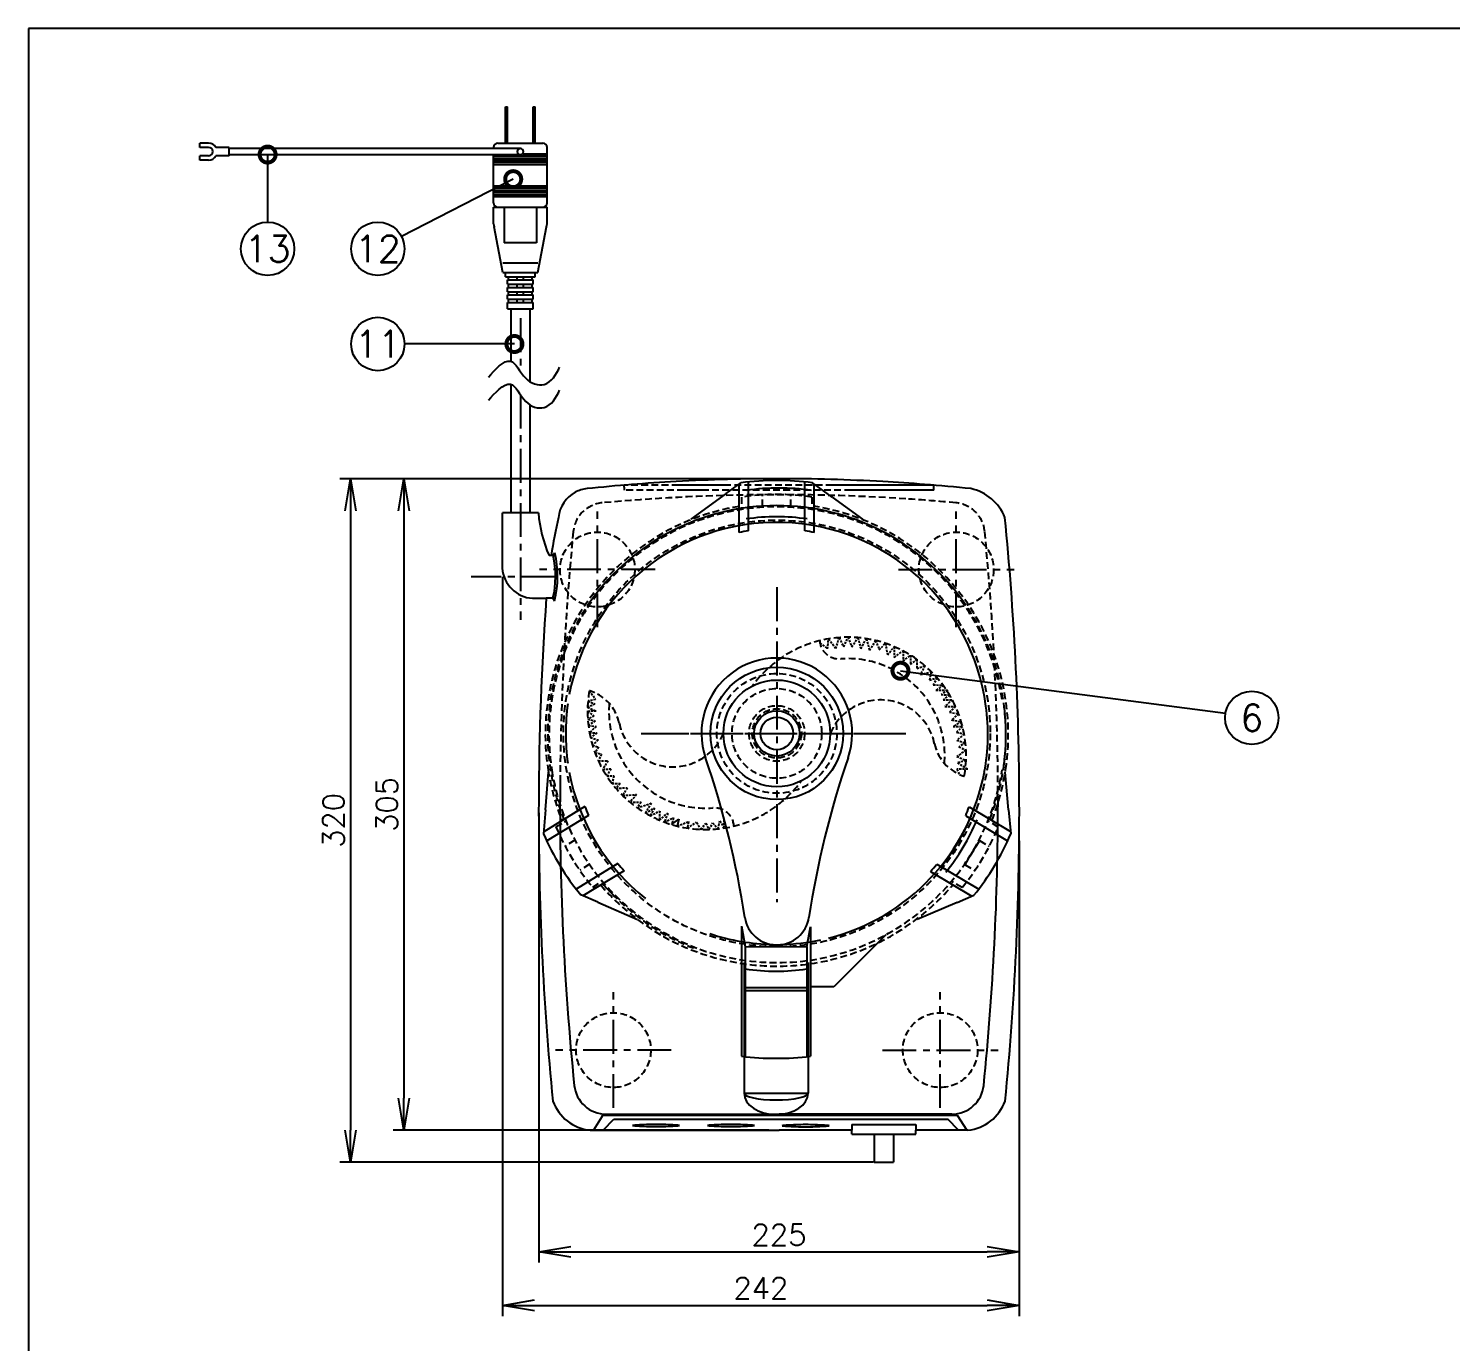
# Model space of a CAD drawing. Extents: x 115 to 2025, y 0 to 1377.
# Drawn here: x 115 to 781, y 762 to 1377 of the extents above; entities that cross this region are included whole.
import ezdxf
from ezdxf.enums import TextEntityAlignment as Align

# ---------------------------------------------------------------- set-up
doc = ezdxf.new("R2010")
doc.units = 0
doc.header["$LTSCALE"] = 0.5
doc.header["$PDMODE"] = 3
for name, pattern in [('ACISOTGL', [3, 2, -1]), ('CENTER', [50.8, 31.75, -6.35, 6.35, -6.35]), ('HIDDEN', [9.525, 6.35, -3.175])]:
    doc.linetypes.add(name, pattern=pattern)
doc.layers.get('0').update_dxf_attribs({"linetype": 'CONTINUOUS'})
doc.layers.get('DEFPOINTS').update_dxf_attribs({"linetype": 'CONTINUOUS'})
for name, color, linetype in [('DANMEN', 7, 'CONTINUOUS'), ('kiki-2d2', 7, 'CONTINUOUS'), ('SUNPOU', 7, 'CONTINUOUS'), ('WAKU', 7, 'CONTINUOUS')]:
    doc.layers.add(name, color=color, linetype=linetype)
doc.styles.add('BIGFONT', font='romans', dxfattribs={"bigfont": 'bigfont'})
doc.styles.get("Standard").update_dxf_attribs({"font": 'ROMANS', "bigfont": 'EXTFONT.shx'})
doc.dimstyles.get("Standard").update_dxf_attribs({"dimscale": 5, "dimtxt": 2, "dimasz": 3, "dimexe": 1, "dimexo": 1, "dimgap": 0.6, "dimtad": 3, "dimdec": 0, "dimzin": 0, "dimdsep": 46, "dimtxsty": 'STANDARD', "dimblk1": 'OPEN', "dimblk2": 'OPEN', "dimsah": 1, "dimcen": 1.5, "dimclrd": 7, "dimclre": 7, "dimclrt": 7, "dimadec": 0, "dimazin": 0, "dimtfac": 1, "dimtdec": 0, "dimtmove": 0, "dimatfit": 0, "dimldrblk": 'DOTSMALL', "dimfxl": 1, "dimtvp": 1, "dimtolj": 1, "dimtzin": 0, "dimarcsym": 0})

# ---------------------------------------------------------------- blocks, each defined once
blk = doc.blocks.new('_DotSmall')
at = {"color": 0, "linetype": 'ByBlock', "const_width": 0.5}
blk.add_lwpolyline([(-0.0625, 0, 1), (0.0625, 0, 1)], format="xyb", close=True, dxfattribs=at)
blk = doc.blocks.new('_OPEN')
at = {"color": 0, "linetype": 'ByBlock'}
for p, q in [((-1, 0.167), (0, 0)), ((0, 0), (-1, -0.167)), ((0, 0), (-1, 0))]:
    blk.add_line(p, q, dxfattribs=at)
blk = doc.blocks.new('*D5')
at = {"layer": 'DEFPOINTS', "color": 0}
for p in [(353.84, 1014.46), (578.83, 1001.45), (578.83, 803.95)]:
    blk.add_point(p, dxfattribs=at)
at = {"layer": 'SUNPOU', "color": 7, "lineweight": -2}
for p, q in [((353.84, 1009.46), (353.84, 798.95)), ((578.83, 996.45), (578.83, 798.95)), ((368.84, 803.95), (563.83, 803.95))]:
    blk.add_line(p, q, dxfattribs=at)
at = {"layer": 'SUNPOU', "color": 7, "lineweight": -2, "xscale": 15, "yscale": 15, "zscale": 15, "rotation": 180}
blk.add_blockref('_OPEN', (353.84, 803.95), dxfattribs=at)
at = {"layer": 'SUNPOU', "color": 7, "lineweight": -2, "xscale": 15, "yscale": 15, "zscale": 15}
blk.add_blockref('_OPEN', (578.83, 803.95), dxfattribs=at)
at = {"layer": 'SUNPOU', "color": 7, "insert": (466.33, 811.95), "char_height": 10, "attachment_point": 5}
blk.add_mtext('\\A1;225', dxfattribs=at)
blk = doc.blocks.new('*D21')
at = {"layer": 'DEFPOINTS', "color": 0}
for p in [(336.83, 1124.95), (578.83, 996.45), (578.83, 778.95)]:
    blk.add_point(p, dxfattribs=at)
at = {"layer": 'SUNPOU', "color": 7, "lineweight": -2}
for p, q in [((336.83, 1119.95), (336.83, 773.95)), ((578.83, 991.45), (578.83, 773.95)), ((351.83, 778.95), (563.83, 778.95))]:
    blk.add_line(p, q, dxfattribs=at)
at = {"layer": 'SUNPOU', "color": 7, "lineweight": -2, "xscale": 15, "yscale": 15, "zscale": 15, "rotation": 180}
blk.add_blockref('_OPEN', (336.83, 778.95), dxfattribs=at)
at = {"layer": 'SUNPOU', "color": 7, "lineweight": -2, "xscale": 15, "yscale": 15, "zscale": 15}
blk.add_blockref('_OPEN', (578.83, 778.95), dxfattribs=at)
at = {"layer": 'SUNPOU', "color": 7, "insert": (457.83, 786.95), "char_height": 10, "attachment_point": 5}
blk.add_mtext('\\A1;242', dxfattribs=at)
blk = doc.blocks.new('*D25')
at = {"layer": 'DEFPOINTS', "color": 0}
for p in [(466.6, 1165.96), (290.78, 860.95), (466.6, 860.95)]:
    blk.add_point(p, dxfattribs=at)
at = {"layer": 'SUNPOU', "color": 7, "lineweight": -2}
for p, q in [((461.6, 1165.96), (285.78, 1165.96)), ((290.78, 1150.96), (290.78, 875.95)), ((461.6, 860.95), (285.78, 860.95))]:
    blk.add_line(p, q, dxfattribs=at)
at = {"layer": 'SUNPOU', "color": 7, "lineweight": -2, "xscale": 15, "yscale": 15, "zscale": 15}
for p, rotation in [((290.78, 1165.96), 90), ((290.78, 860.95), 270)]:
    blk.add_blockref('_OPEN', p, dxfattribs=dict(at, rotation=rotation))
at = {"layer": 'SUNPOU', "color": 7, "insert": (282.78, 1013.46), "char_height": 10, "attachment_point": 5, "rotation": 90}
blk.add_mtext('\\A1;305', dxfattribs=at)
blk = doc.blocks.new('*D26')
at = {"layer": 'DEFPOINTS', "color": 0}
for p in [(466.34, 1165.96), (265.78, 846), (515.63, 846)]:
    blk.add_point(p, dxfattribs=at)
at = {"layer": 'SUNPOU', "color": 7, "lineweight": -2}
for p, q in [((461.34, 1165.96), (260.78, 1165.96)), ((265.78, 1150.96), (265.78, 861)), ((510.63, 846), (260.78, 846))]:
    blk.add_line(p, q, dxfattribs=at)
at = {"layer": 'SUNPOU', "color": 7, "lineweight": -2, "xscale": 15, "yscale": 15, "zscale": 15}
for p, rotation in [((265.78, 1165.96), 90), ((265.78, 846), 270)]:
    blk.add_blockref('_OPEN', p, dxfattribs=dict(at, rotation=rotation))
at = {"layer": 'SUNPOU', "color": 7, "insert": (257.78, 1005.98), "char_height": 10, "attachment_point": 5, "rotation": 90}
blk.add_mtext('\\A1;320', dxfattribs=at)

msp = doc.modelspace()

# ---------------------------------------------------------------- linework, layer by layer
at = {"color": 2, "linetype": 'CENTER'}
for p, q in [((345.26, 1241.11), (345.26, 1216.13)), ((345.26, 1205.34), (345.26, 1099.81)), ((381.33, 1096.37), (381.33, 1150.53)), ((549.3, 1096.37), (549.3, 1150.53)), ((361.69, 1119.94), (322.2, 1119.94)), ((408.41, 1123.45), (354.25, 1123.45)), ((522.22, 1123.45), (576.38, 1123.45)), ((388.83, 871.37), (388.83, 925.53)), ((541.8, 871.37), (541.8, 925.53)), ((415.91, 898.45), (361.75, 898.45)), ((514.72, 898.45), (568.88, 898.45))]:
    msp.add_line(p, q, dxfattribs=at)
at = {"color": 2}
for p, q in [((350.95, 1109.98), (357.37, 1109.95)), ((448.84, 956.41), (450.54, 946.87)), ((479.44, 946.72), (481.14, 956.14)), ((450.54, 946.87), (479.44, 946.72)), ((491.99, 928.14), (481.14, 928.14))]:
    msp.add_line(p, q, dxfattribs=at)
at = {"color": 3}
for p, q in [((500.39, 859.15), (500.39, 860.95)), ((530.39, 859.15), (530.39, 860.95))]:
    msp.add_line(p, q, dxfattribs=at)
at = {"layer": 'DANMEN', "color": 2}
for p, q in [((338.26, 1340.07), (339.26, 1340.07)), ((338.26, 1323.07), (338.26, 1340.07)), ((339.26, 1323.07), (339.26, 1340.07)), ((351.26, 1340.07), (352.26, 1340.07)), ((351.26, 1323.07), (351.26, 1340.07)), ((352.26, 1323.07), (352.26, 1340.07)), ((195.26, 1321.07), (195.26, 1323.07)), ((199.26, 1323.07), (195.26, 1323.07)), ((199.26, 1321.07), (195.26, 1321.07)), ((208.97, 1321.02), (202.75, 1321.02)), ((208.97, 1317.12), (208.97, 1321.02)), ((345.26, 1320.57), (208.97, 1320.57)), ((332.76, 1320.57), (332.76, 1321.07)), ((334.76, 1323.07), (355.76, 1323.07)), ((346.38, 1318.07), (357.76, 1318.07)), ((357.76, 1295.07), (357.76, 1321.07)), ((195.26, 1315.07), (195.26, 1317.07)), ((199.26, 1317.07), (195.26, 1317.07)), ((199.26, 1315.07), (195.26, 1315.07)), ((208.97, 1317.12), (202.75, 1317.12)), ((345.26, 1317.57), (208.97, 1317.57)), ((332.76, 1295.07), (332.76, 1317.57)), ((332.76, 1317.07), (357.76, 1317.07)), ((332.76, 1316.07), (357.76, 1316.07)), ((332.76, 1315.07), (357.76, 1315.07)), ((332.76, 1314.07), (357.76, 1314.07)), ((332.76, 1313.07), (357.76, 1313.07)), ((332.76, 1303.07), (357.76, 1303.07)), ((332.76, 1302.07), (357.76, 1302.07)), ((332.76, 1301.07), (357.76, 1301.07)), ((332.76, 1300.07), (357.76, 1300.07)), ((332.76, 1299.07), (357.76, 1299.07)), ((332.76, 1298.07), (357.76, 1298.07)), ((332.76, 1285.28), (332.76, 1293.07)), ((332.76, 1293.07), (357.76, 1293.07)), ((337.7, 1293.07), (337.7, 1276.45)), ((352.82, 1293.07), (352.82, 1276.45)), ((357.76, 1285.28), (357.76, 1293.07)), ((337.05, 1262.51), (332.96, 1283.89)), ((353.47, 1262.51), (357.56, 1283.89)), ((352.82, 1276.45), (337.7, 1276.45)), ((337.05, 1267.03), (353.47, 1267.03)), ((337.05, 1262.51), (353.47, 1262.51)), ((338.26, 1260.51), (338.26, 1262.51)), ((338.26, 1260.51), (352.26, 1260.51)), ((339.26, 1259.01), (351.26, 1259.01)), ((339.26, 1257.01), (339.26, 1259.01)), ((339.76, 1259.01), (339.76, 1260.51)), ((343.76, 1259.01), (343.76, 1260.51)), ((346.76, 1259.01), (346.76, 1260.51)), ((350.76, 1259.01), (350.76, 1260.51)), ((351.26, 1257.01), (351.26, 1259.01)), ((352.26, 1260.51), (352.26, 1262.51)), ((339.26, 1257.01), (351.26, 1257.01)), ((339.26, 1255.51), (351.26, 1255.51)), ((339.26, 1253.51), (339.26, 1255.51)), ((339.26, 1253.51), (351.26, 1253.51)), ((339.26, 1252.01), (351.26, 1252.01)), ((339.26, 1250.01), (339.26, 1252.01)), ((339.76, 1255.51), (339.76, 1257.01)), ((339.76, 1252.01), (339.76, 1253.51)), ((343.76, 1255.51), (343.76, 1257.01)), ((343.76, 1252.01), (343.76, 1253.51)), ((346.76, 1255.51), (346.76, 1257.01)), ((346.76, 1252.01), (346.76, 1253.51)), ((350.76, 1255.51), (350.76, 1257.01)), ((350.76, 1252.01), (350.76, 1253.51)), ((351.26, 1253.51), (351.26, 1255.51)), ((351.26, 1250.01), (351.26, 1252.01)), ((339.26, 1250.01), (351.26, 1250.01)), ((339.26, 1248.51), (351.26, 1248.51)), ((339.26, 1245.51), (339.26, 1248.51)), ((339.26, 1245.51), (351.26, 1245.51)), ((339.76, 1248.51), (339.76, 1250.01)), ((340.76, 1245.51), (340.76, 1221.01)), ((343.76, 1248.51), (343.76, 1250.01)), ((346.76, 1248.51), (346.76, 1250.01)), ((349.76, 1245.51), (349.76, 1211.36)), ((350.76, 1248.51), (350.76, 1250.01)), ((351.26, 1245.51), (351.26, 1248.51)), ((340.76, 1210.22), (340.76, 1149.95)), ((349.76, 1200.57), (349.76, 1149.95)), ((336.83, 1124.04), (336.83, 1149.95)), ((353.69, 1149.95), (336.83, 1149.95)), ((416.02, 1004.07), (419.48, 1006.63)), ((419.48, 1006.63), (418.66, 1003.35))]:
    msp.add_line(p, q, dxfattribs=at)
at = {"layer": 'DANMEN', "color": 2, "linetype": 'HIDDEN'}
for p, q in [((419.34, 1162.97), (393.84, 1162.97)), ((421.81, 1160.51), (393.84, 1160.51)), ((500.11, 1160.51), (432.56, 1160.51)), ((491.47, 1162.97), (441.2, 1162.97)), ((360.69, 1129.95), (358.69, 1129.95)), ((360.69, 1129.95), (361.44, 1131.17)), ((360.51, 1109.95), (357.38, 1109.95)), ((360.51, 1109.95), (361.26, 1108.73))]:
    msp.add_line(p, q, dxfattribs=at)
at = {"layer": 'DANMEN', "color": 2, "linetype": 'ACISOTGL'}
for p, q in [((485.5, 1089.03), (489.04, 1086.28)), ((489.04, 1086.28), (489.49, 1090.95)), ((489.49, 1090.95), (493.01, 1086.4)), ((493.01, 1086.4), (494.47, 1091.56)), ((494.47, 1091.56), (496.64, 1087.22)), ((496.64, 1087.22), (498.63, 1091.71)), ((498.63, 1091.71), (500.38, 1087.22)), ((500.38, 1087.22), (503.27, 1091.52)), ((503.27, 1091.52), (504.59, 1086.4)), ((504.59, 1086.4), (507.23, 1091.04)), ((507.23, 1091.04), (508.68, 1085.7)), ((508.68, 1085.7), (511.66, 1090.16)), ((511.66, 1090.16), (513.24, 1085.82)), ((513.24, 1085.82), (516.16, 1088.86)), ((516.16, 1088.86), (517.09, 1083.48)), ((517.09, 1083.48), (520.31, 1087.29)), ((520.31, 1087.29), (520.31, 1082.31)), ((520.31, 1082.31), (524.41, 1085.34)), ((524.41, 1085.34), (524.41, 1080.56)), ((524.41, 1080.56), (527.93, 1083.31)), ((527.93, 1083.31), (527.93, 1079.04)), ((527.93, 1079.04), (530.89, 1081.33)), ((530.89, 1081.33), (530.89, 1077.05)), ((530.89, 1077.05), (534.63, 1078.39)), ((534.63, 1078.39), (532.53, 1074.25)), ((532.53, 1074.25), (537.63, 1075.62)), ((537.63, 1075.62), (536.73, 1071.68)), ((536.73, 1071.68), (540.34, 1072.71)), ((540.34, 1072.71), (538.54, 1069.46)), ((377.57, 1066.71), (380.48, 1062.58)), ((538.54, 1069.46), (543.16, 1069.19)), ((543.16, 1069.19), (539.77, 1066.89)), ((539.77, 1066.89), (545.29, 1066.89)), ((545.29, 1066.89), (542.21, 1064.88)), ((380.17, 1060.47), (376.74, 1058.92)), ((376.74, 1058.92), (380.79, 1057.18)), ((380.48, 1062.58), (376.93, 1061.91)), ((376.93, 1061.91), (380.17, 1060.47)), ((542.21, 1064.88), (546.13, 1064.72)), ((546.13, 1064.72), (543.16, 1062.45)), ((543.16, 1062.45), (547.41, 1062.45)), ((547.41, 1062.45), (543.98, 1059.3)), ((543.98, 1059.3), (549, 1059.23)), ((549, 1059.23), (546.09, 1056.61)), ((380.79, 1057.18), (376.71, 1057.01)), ((376.71, 1057.01), (379.7, 1055)), ((379.7, 1055), (376.83, 1053.32)), ((376.83, 1053.32), (380.24, 1052.57)), ((380.24, 1052.57), (377.11, 1050.34)), ((546.09, 1056.61), (550.37, 1055.92)), ((550.37, 1055.92), (547.14, 1052.99)), ((547.14, 1052.99), (551.62, 1052.23)), ((551.62, 1052.23), (547.84, 1049.95)), ((377.11, 1050.34), (380.71, 1049.99)), ((380.71, 1049.99), (377.6, 1047.15)), ((377.6, 1047.15), (381.03, 1046.87)), ((381.03, 1046.87), (378.09, 1044.73)), ((547.84, 1049.95), (552.24, 1049.95)), ((552.24, 1049.95), (549.48, 1047.26)), ((549.48, 1047.26), (553, 1046.46)), ((553, 1046.46), (549.59, 1043.52)), ((378.09, 1044.73), (381.65, 1043.66)), ((381.65, 1043.66), (379.04, 1041.14)), ((379.04, 1041.14), (382.04, 1040.3)), ((382.04, 1040.3), (380.17, 1037.75)), ((549.59, 1043.52), (553.62, 1042.2)), ((553.87, 1038.84), (549.59, 1035.93)), ((553.62, 1042.2), (550.53, 1040.49)), ((550.53, 1040.49), (553.87, 1038.84)), ((380.17, 1037.75), (383.22, 1037.01)), ((383.22, 1037.01), (381.75, 1033.96)), ((381.75, 1033.96), (386.27, 1033.89)), ((386.27, 1033.89), (383.85, 1029.84)), ((549.59, 1035.93), (553.87, 1034.04)), ((553.87, 1034.04), (549.83, 1032.89)), ((549.83, 1032.89), (554.74, 1029.97)), ((383.85, 1029.84), (387.6, 1030.14)), ((387.6, 1030.14), (385.68, 1026.83)), ((385.68, 1026.83), (389.08, 1026.83)), ((389.08, 1026.83), (388.17, 1023.31)), ((554.74, 1029.97), (549.59, 1029.97)), ((549.59, 1029.97), (550.86, 1027.45)), ((388.17, 1023.31), (391.98, 1023.31)), ((391.98, 1023.31), (390.08, 1020.96)), ((390.08, 1020.96), (395.27, 1021.3)), ((395.27, 1021.3), (393.2, 1017.62)), ((393.2, 1017.62), (399.58, 1018.07)), ((399.58, 1018.07), (396.62, 1014.52)), ((396.62, 1014.52), (401.82, 1014.52)), ((401.82, 1014.52), (399.98, 1011.94)), ((399.98, 1011.94), (406.54, 1014.09)), ((406.54, 1014.09), (403.79, 1009.46)), ((403.79, 1009.46), (408.04, 1011.77)), ((408.04, 1011.77), (406.12, 1008.15)), ((406.12, 1008.15), (410.52, 1010.36)), ((410.52, 1010.36), (410.33, 1006.14)), ((410.33, 1006.14), (414.26, 1009.37)), ((414.26, 1009.37), (412.7, 1005.19)), ((412.7, 1005.19), (416.99, 1007.28)), ((416.99, 1007.28), (416.02, 1004.07)), ((418.66, 1003.35), (423.96, 1005.39)), ((423.96, 1005.39), (423.49, 1002.37)), ((437.88, 1002.03), (438.61, 1005.77)), ((438.61, 1005.77), (440.58, 1002.38)), ((440.58, 1002.38), (440.72, 1006.56)), ((423.49, 1002.37), (427.72, 1005.08)), ((427.72, 1005.08), (429.92, 1001.75)), ((429.92, 1001.75), (432.01, 1004.65)), ((432.01, 1004.65), (433.71, 1001.74)), ((433.71, 1001.74), (435.27, 1004.82)), ((435.27, 1004.82), (437.88, 1002.03))]:
    msp.add_line(p, q, dxfattribs=at)
at = {"layer": 'DANMEN', "color": 2, "linetype": 'CENTER'}
msp.add_line((405.92, 1046.71), (522.51, 1046.71), dxfattribs=at)
at = {"layer": 'DANMEN', "color": 4, "linetype": 'HIDDEN'}
for centre in [(381.33, 1123.45), (549.3, 1123.45), (388.83, 898.45), (541.8, 898.45)]:
    msp.add_circle(centre, 17.5, dxfattribs=at)
at = {"layer": 'DANMEN', "color": 2, "linetype": 'HIDDEN'}
for radius in [28.05, 21, 13, 11.5]:
    msp.add_circle((465.32, 1046.71), radius, dxfattribs=at)
at = {"layer": 'DANMEN', "color": 2}
for centre, radius, start, end in [((199.26, 1319.07), 4, 29.1764, 90), ((199.26, 1319.07), 2, 270, 90), ((334.76, 1321.07), 2, 90, 180), ((345.26, 1319.07), 1.5, 90, 270), ((345.26, 1319.07), 1.5, 270, 90), ((355.76, 1321.07), 2, 0, 90), ((199.26, 1319.07), 4, 270, 330.8236), ((334.76, 1295.07), 2, 180, 270), ((355.76, 1295.07), 2, 270, 0), ((337.76, 1285.28), 5, 180, 196.18921), ((352.76, 1285.28), 5, 343.81079, 0), ((416.96, 1155.15), 63.48, 184.69114, 203.38135), ((315.3, 1120.37), 46.4, 347.03044, 11.92583), ((315.3, 1120.37), 47.4, 345.82038, 13.17983)]:
    msp.add_arc(centre, radius, start, end, dxfattribs=at)
at = {"layer": 'DANMEN', "color": 3}
for centre, radius, start, end in [((378.02, 1146.38), 15, 118.12484, 174.36087), ((378.02, 1146.38), 15, 95.91131, 118.12484), ((466.84, 288.53), 877.43, 93.1812, 95.91131), ((551.39, 1139.53), 22.29, 21.91262, 77.53028), ((644.06, 1085.23), 287.86, 167.43546, 171.0616), ((-819.41, 1010.45), 1398.25, 0.16391, 5.63913)]:
    msp.add_arc(centre, radius, start, end, dxfattribs=at)
at = {"layer": 'DANMEN', "color": 2, "linetype": 'HIDDEN'}
for centre, radius, start, end in [((466.34, 253.91), 904.55, 86.23275, 95.24876), ((384.96, 1139.73), 15, 95.24876, 174.41411), ((466.34, 253.91), 904.55, 84.75124, 86.23275), ((547.71, 1139.73), 15, 5.58589, 84.75124), ((1670.96, 1013.96), 1307.14, 174.41411, 179.47585), ((-738.29, 1013.96), 1307.14, 0.01423, 5.58589), ((465.32, 1046.1), 107.25, 144.22418, 190.04136), ((465.29, 1046.08), 107.28, 338.35512, 35.77381), ((498.63, 1036.42), 55.3, 349.89547, 143.93903), ((494.6, 1090.85), 9.28, 184.63882, 274.23194), ((498.63, 1036.42), 45.3, 355.21342, 94.23194), ((432.01, 1057.01), 55.3, 169.89547, 323.93903), ((369.3, 1041.58), 26.46, 65.79876, 71.79816), ((371.95, 1047.47), 20, 11.67743, 65.79876), ((432.01, 1057.01), 45.3, 175.21342, 274.23194), ((513.96, 1036.71), 25.67, 11.67743, 157.07287), ((465.32, 1046.1), 107.25, 352.33774, 7.66226), ((416.68, 1056.71), 25.67, 191.67743, 337.07287), ((558.68, 1045.96), 20, 191.67743, 245.79876), ((465.32, 1046.1), 107.25, 190.04136, 201.68553), ((554.14, 1033.65), 7.02, 242.11576, 261.21875), ((436.04, 1002.58), 9.28, 4.63882, 94.23194), ((465.32, 1046.1), 107.25, 224.11462, 249.33268)]:
    msp.add_arc(centre, radius, start, end, dxfattribs=at)
at = {"layer": 'kiki-2d2', "color": 2}
for p, q in [((393.84, 1161.97), (393.84, 1162.97)), ((393.84, 1161.97), (393.84, 1160.51)), ((441.2, 1162.97), (419.34, 1162.97)), ((432.56, 1160.51), (421.81, 1160.51)), ((441.57, 1158.95), (425.08, 1146.99)), ((441.57, 1158.95), (448.51, 1163.98)), ((447.66, 1140.79), (447.66, 1163.36)), ((452.06, 1141.55), (452.06, 1164.43)), ((478.46, 1141.55), (478.46, 1164.43)), ((491.15, 1157.35), (482, 1163.98)), ((482.86, 1140.79), (482.86, 1163.36)), ((538.84, 1162.97), (491.47, 1162.97)), ((538.84, 1160.51), (500.11, 1160.51)), ((538.84, 1162.97), (534.08, 1162.97)), ((538.84, 1160.51), (538.84, 1162.97)), ((491.15, 1157.35), (505.44, 1146.99)), ((357.02, 1010.92), (358.41, 1028.5)), ((573.79, 1010.93), (572.23, 1028.5)), ((375.48, 1012.47), (356.21, 1000.7)), ((555.32, 1012.3), (574.7, 1000.72)), ((357.02, 1010.92), (356.13, 999.65)), ((377.12, 1008.32), (357.59, 996.39)), ((553.72, 1008.14), (573.36, 996.4)), ((573.79, 1010.93), (574.79, 999.67)), ((390.89, 985.79), (371.36, 973.86)), ((540.17, 985.47), (559.81, 973.73)), ((393.83, 982.44), (374.57, 970.66)), ((537.26, 982.09), (556.64, 970.51)), ((381.51, 967.77), (373.6, 971.07)), ((381.51, 967.77), (400.06, 959.61)), ((549.73, 967.55), (531, 959.52)), ((549.73, 967.55), (557.61, 970.92)), ((448.84, 956.41), (448.84, 895.54)), ((481.14, 956.14), (481.14, 895.54)), ((516.27, 952.37), (491.99, 928.14)), ((450.54, 946.87), (450.54, 895.36)), ((479.44, 946.72), (479.44, 895.36)), ((449.99, 939.45), (449.99, 878.29)), ((479.99, 939.45), (479.99, 878.29)), ((449.99, 927.79), (479.99, 927.79)), ((449.99, 926.29), (479.99, 926.29)), ((449.99, 878.29), (479.99, 878.29)), ((383.4, 867.17), (379.46, 860.95)), ((383.4, 867.17), (383.94, 868.02)), ((383.94, 868.02), (548.73, 868.02)), ((384.02, 860.95), (389.05, 866.15)), ((385.43, 868.45), (466.34, 868.45)), ((389.05, 866.15), (467.21, 866.15)), ((547.24, 868.45), (466.34, 868.45)), ((467.21, 866.15), (545.37, 866.15)), ((550.4, 860.95), (545.37, 866.15)), ((548.73, 868.02), (549.73, 868.02)), ((549.73, 868.02), (554.21, 860.95)), ((500.39, 863.55), (500.39, 860.95)), ((500.39, 863.55), (530.39, 863.55)), ((530.39, 863.55), (530.39, 860.95))]:
    msp.add_line(p, q, dxfattribs=at)
at = {"layer": 'kiki-2d2', "color": 2, "linetype": 'HIDDEN'}
for p, q in [((458.66, 1153.07), (458.66, 1158.37)), ((471.86, 1153.07), (471.86, 1158.37)), ((448.76, 1157.35), (448.76, 1151.79)), ((481.76, 1157.35), (481.76, 1151.79)), ((361.92, 1002.9), (366.67, 1005.8)), ((568.97, 1002.86), (564.19, 1005.72)), ((370.73, 996.68), (366.21, 993.91)), ((553.45, 985.23), (560.22, 996.56)), ((560.22, 996.56), (564.77, 993.84)), ((377.62, 985.42), (373.09, 982.65)), ((553.45, 985.23), (558, 982.51)), ((379.13, 974.74), (383.87, 977.64)), ((552.04, 974.54), (547.27, 977.39))]:
    msp.add_line(p, q, dxfattribs=at)
at = {"layer": 'kiki-2d2', "color": 2, "linetype": 'CENTER'}
for p, q in [((465.32, 1115.16), (465.32, 967.75)), ((401.86, 1046.71), (526.42, 1046.71))]:
    msp.add_line(p, q, dxfattribs=at)
at = {"layer": 'kiki-2d2', "color": 3}
for p, q in [((377.88, 860.95), (466.34, 860.95)), ((500.39, 860.95), (466.34, 860.95)), ((500.39, 859.15), (530.39, 859.15)), ((510.89, 859.15), (510.89, 846)), ((519.89, 859.15), (519.89, 846)), ((554.8, 860.95), (530.39, 860.95)), ((510.89, 846), (519.89, 846))]:
    msp.add_line(p, q, dxfattribs=at)
at = {"layer": 'kiki-2d2', "color": 2, "linetype": 'HIDDEN'}
msp.add_circle((465.32, 1046.71), 99.88, dxfattribs=at)
at = {"layer": 'kiki-2d2', "color": 2}
for radius in [31.02, 25, 10.62, 7.65]:
    msp.add_circle((465.32, 1046.71), radius, dxfattribs=at)
at = {"layer": 'kiki-2d2', "color": 3}
for centre, radius, start, end in [((466.84, 288.53), 877.43, 90.03265, 93.1812), ((465.84, 288.53), 877.43, 86.7913, 89.96735), ((465.84, 288.53), 877.43, 85.51404, 86.7913), ((465.84, 288.53), 877.43, 84.08869, 85.51404), ((1752.08, 1010.45), 1398.25, 175.91931, 179.83609), ((1752.08, 1010.46), 1398.25, 179.83609, 185.57997), ((-819.41, 1010.45), 1398.25, 354.42003, 0.16391), ((380.15, 881.85), 21.02, 200.46783, 263.78148), ((552.52, 881.85), 21.01, 276.21194, 339.52767)]:
    msp.add_arc(centre, radius, start, end, dxfattribs=at)
at = {"layer": 'kiki-2d2', "color": 2}
for centre, radius, start, end in [((465.26, 1046.37), 118.8, 81.8957, 98.1043), ((466.28, 1053.56), 108, 81.8957, 98.1043), ((465.32, 1046.1), 107.25, 35.77582, 144.22418), ((465.25, 1046.8), 98.73, 7.41053, 169.45087), ((465.26, 1046.37), 101.75, 81.92087, 98.07913), ((466.36, 1046.37), 96.25, 98.54415, 101.203), ((464.16, 1046.37), 96.25, 78.797, 81.45585), ((351.8, 1124.95), 15, 183.49145, 266.73423), ((465.32, 1046.71), 35.27, 341.04878, 198.99135), ((465.32, 1046.71), 98.82, 171.92087, 188.07913), ((471.83, 1046.11), 92.3, 349.0376, 8.36473), ((28.14, 896.25), 427.07, 8.663, 18.99135), ((903.17, 896.37), 427.67, 161.04878, 171.36341), ((1670.96, 1013.96), 1307.14, 179.47585, 185.79666), ((465.32, 1046.71), 98.82, 190.59023, 231.51075), ((465.32, 1046.71), 98.82, 284.14306, 349.40977), ((465.79, 1045.75), 96.25, 200.22765, 202.8865), ((464.68, 1044.69), 96.25, 337.68011, 340.33897), ((-738.29, 1013.96), 1307.14, 354.20334, 0.01423), ((465.24, 1046.26), 98.82, 321.05684, 337.21509), ((465.24, 1045.63), 101.75, 321.05684, 337.21509), ((465.22, 1046.69), 118.8, 203.32634, 219.53495), ((465.24, 1045.63), 118.8, 321.03166, 337.24027), ((464.65, 1047.63), 96.25, 219.97479, 222.63365), ((465.81, 1046.58), 96.25, 317.93297, 320.59182), ((465.32, 1046.1), 107.25, 220.57601, 224.11462), ((465.34, 962.87), 15.18, 188.663, 351.36341), ((465.32, 1046.71), 98.82, 251.53399, 268.96292), ((465.32, 1046.71), 98.82, 271.03708, 282.01365), ((464.99, 1035.29), 99.88, 261.6812, 278.3188), ((464.99, 1035.29), 140.68, 263.4077, 276.5923), ((385.43, 883.45), 15, 185.79666, 270), ((547.24, 883.45), 15, 270, 354.20334)]:
    msp.add_arc(centre, radius, start, end, dxfattribs=at)
at = {"layer": 'kiki-2d2', "color": 2, "linetype": 'HIDDEN'}
for centre, radius, start, end in [((465.26, 1046.37), 112.2, 81.54348, 98.45652), ((465.32, 1046.1), 108.35, 99.381, 188.75933), ((465.34, 1046.13), 106.67, 8.88296, 188.89276), ((465.32, 1046.1), 108.35, 351.24067, 80.6843), ((465.32, 1046.1), 108.35, 188.75933, 201.78542), ((465.37, 1046.14), 106.7, 188.89587, 351.10413), ((465.32, 1046.1), 108.35, 338.24797, 351.24067), ((465.22, 1046.69), 112.2, 202.97413, 219.88717), ((465.24, 1045.63), 112.2, 320.67945, 337.59249), ((465.32, 1046.1), 108.35, 220.48237, 319.55111)]:
    msp.add_arc(centre, radius, start, end, dxfattribs=at)
at = {"layer": 'kiki-2d2', "color": 2}
for ratio in [0.666667, 0.211742]:
    msp.add_ellipse((464.99, 878.29), major_axis=(15, 0), ratio=ratio, start_param=3.141593, end_param=6.283185, dxfattribs=at)
for points, knots in [([(330.38, 1213.51), (333.14, 1216.73), (341.33, 1225.93), (346.22, 1211.96), (357.62, 1207.84), (362.25, 1214.82), (363.64, 1218.16)], [0, 0, 0, 0, 12.734059, 23.503105, 32.594306, 43.454324, 43.454324, 43.454324, 43.454324]), ([(330.38, 1202.71), (333.14, 1205.93), (341.33, 1215.13), (346.22, 1201.16), (357.62, 1197.04), (362.25, 1204.03), (363.64, 1207.37)], [0, 0, 0, 0, 12.734059, 23.503105, 32.594306, 43.454324, 43.454324, 43.454324, 43.454324]), ([(419.79, 863.15), (419.13, 863.22), (418.42, 863.28), (414.84, 863.55), (411.82, 863.65), (405.77, 863.65), (402.75, 863.55), (399.17, 863.28), (398.46, 863.22), (397.8, 863.15)], [4.055112, 4.055112, 4.055112, 4.055112, 4.18879, 4.18879, 4.712389, 4.712389, 5.235988, 5.235988, 5.369666, 5.369666, 5.369666, 5.369666]), ([(397.8, 863.15), (398.46, 863.08), (399.17, 863.02), (402.75, 862.74), (405.77, 862.65), (411.82, 862.65), (414.84, 862.74), (418.42, 863.02), (419.13, 863.08), (419.79, 863.15)], [0.91352, 0.91352, 0.91352, 0.91352, 1.047198, 1.047198, 1.570796, 1.570796, 2.094395, 2.094395, 2.228073, 2.228073, 2.228073, 2.228073]), ([(454.79, 863.15), (454.12, 863.22), (453.42, 863.28), (449.84, 863.55), (446.82, 863.65), (440.77, 863.65), (437.75, 863.55), (434.17, 863.28), (433.46, 863.22), (432.8, 863.15)], [4.055112, 4.055112, 4.055112, 4.055112, 4.18879, 4.18879, 4.712389, 4.712389, 5.235988, 5.235988, 5.369666, 5.369666, 5.369666, 5.369666]), ([(432.8, 863.15), (433.46, 863.08), (434.17, 863.02), (437.75, 862.74), (440.77, 862.65), (446.82, 862.65), (449.84, 862.74), (453.42, 863.02), (454.12, 863.08), (454.79, 863.15)], [0.91352, 0.91352, 0.91352, 0.91352, 1.047198, 1.047198, 1.570796, 1.570796, 2.094395, 2.094395, 2.228073, 2.228073, 2.228073, 2.228073]), ([(489.79, 863.05), (489.12, 863.12), (488.42, 863.18), (484.84, 863.45), (481.81, 863.55), (475.77, 863.55), (472.75, 863.45), (469.17, 863.18), (468.46, 863.12), (467.79, 863.05)], [4.055112, 4.055112, 4.055112, 4.055112, 4.18879, 4.18879, 4.712389, 4.712389, 5.235988, 5.235988, 5.369666, 5.369666, 5.369666, 5.369666]), ([(467.79, 863.05), (468.46, 862.98), (469.17, 862.92), (472.75, 862.65), (475.77, 862.55), (481.81, 862.55), (484.84, 862.65), (488.42, 862.92), (489.12, 862.98), (489.79, 863.05)], [0.91352, 0.91352, 0.91352, 0.91352, 1.047198, 1.047198, 1.570796, 1.570796, 2.094395, 2.094395, 2.228073, 2.228073, 2.228073, 2.228073])]:
    msp.add_open_spline(points, degree=3, knots=knots, dxfattribs=at)
at = {"layer": 'SUNPOU'}
for centre in [(226.96, 1273.6), (278.55, 1273.6), (278.55, 1229.02), (687.65, 1054)]:
    msp.add_circle(centre, 12.5, dxfattribs=at)
at = {"layer": 'WAKU', "color": 6}
for p, q in [((2025, 1376.75), (115, 1376.75)), ((115, 1376.75), (115, 0))]:
    msp.add_line(p, q, dxfattribs=at)

# ---------------------------------------------------------------- texts
at = {"layer": 'SUNPOU', "style": 'BIGFONT'}
for s, p in [('13', (226.96, 1273.6)), ('12', (278.55, 1273.6)), ('11', (278.55, 1229.02))]:
    msp.add_text(s, height=12.5, dxfattribs=at).set_placement(p, align=Align.MIDDLE)
at = {"layer": 'SUNPOU'}
msp.add_text('6', height=12.5, rotation=360, dxfattribs=at).set_placement((687.65, 1054), align=Align.MIDDLE)

# ---------------------------------------------------------------- dimensions: what is measured, and where the dimension line sits
at = {"layer": 'SUNPOU', "color": 7}
dim = msp.add_linear_dim(base=(265.78, 846), p1=(466.34, 1165.96), p2=(515.63, 846), angle=90, dimstyle='STANDARD', override={"dimtmove": 0, "dimarcsym": 1}, dxfattribs=at)
dim.commit()
dim.dimension.update_dxf_attribs({"geometry": '*D26', "text_midpoint": (257.78, 1005.98)})
dim = msp.add_linear_dim(base=(290.78, 860.95), p1=(466.6, 1165.96), p2=(466.6, 860.95), angle=90, dimstyle='STANDARD', override={"dimtmove": 0, "dimarcsym": 1}, dxfattribs=at)
dim.commit()
dim.dimension.update_dxf_attribs({"geometry": '*D25', "text_midpoint": (290.78, 1013.46), "dimtype": 160})
for base, p1, p2, picture, middle in [((578.83, 778.95), (336.83, 1124.95), (578.83, 996.45), '*D21', (457.83, 778.95)), ((578.83, 803.95), (353.84, 1014.46), (578.83, 1001.45), '*D5', (466.33, 803.95))]:
    dim = msp.add_linear_dim(base=base, p1=p1, p2=p2, dimstyle='STANDARD', override={"dimtmove": 0, "dimarcsym": 1}, dxfattribs=at)
    dim.commit()
    dim.dimension.update_dxf_attribs({"geometry": picture, "text_midpoint": middle, "dimtype": 160})

# ---------------------------------------------------------------- leaders
at = {"layer": 'SUNPOU'}
for points in [[(226.96, 1317.7), (226.96, 1286.1)], [(341.91, 1306.19), (289.66, 1279.32)], [(342.49, 1229.02), (291.05, 1229.02)]]:
    msp.add_leader(points, dimstyle='STANDARD', override={"dimtxsty": 'STANDARD'}, dxfattribs=at)
msp.add_leader([(523.2, 1076.04), (675.35, 1056.23)], dimstyle='STANDARD', dxfattribs=at)
msp.add_leader([(523.2, 1076.04), (675.35, 1056.23)], dimstyle='STANDARD', dxfattribs=at)

doc.saveas('drawing.dxf')
